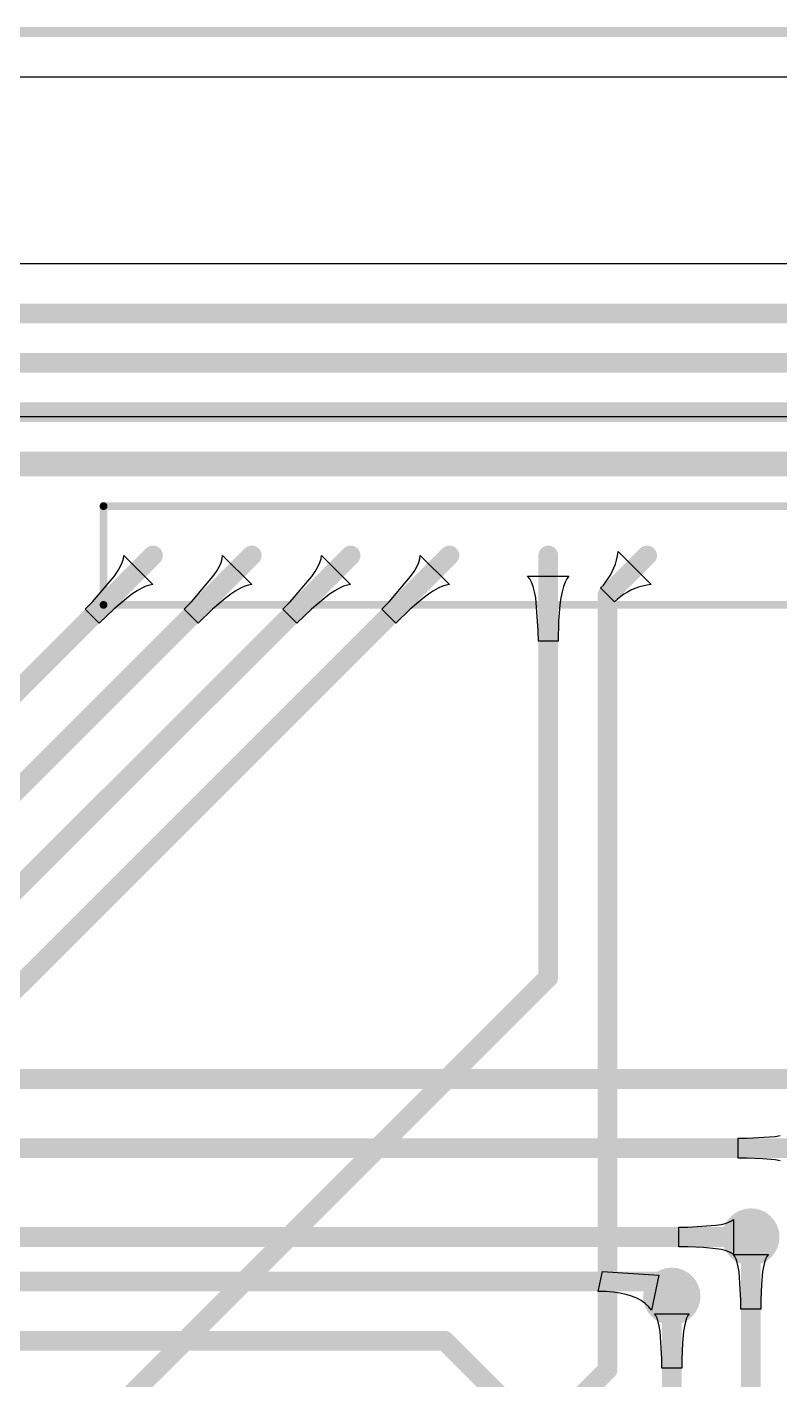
# Model space of a CAD drawing. Header units: millimetres. Extents: x 0 to 190, y 0 to 100.
# Drawn here: x 65.6 to 84.95, y 65.41 to 100.2 of the extents above; entities that cross this region are included whole.
import ezdxf

# ---------------------------------------------------------------- set-up
doc = ezdxf.new("R2010")
doc.units = ezdxf.units.MM
for name, color, linetype in [('BottomLayer', 5, 'Continuous'), ('BottomSolder', 6, 'Continuous'), ('KeepOutLayer', 6, 'Continuous'), ('Mechanical1', 6, 'Continuous'), ('MultiLayer', 9, 'Continuous'), ('PadHoleLayer', 156, 'Continuous'), ('TopLayer', 1, 'Continuous'), ('TopOverlay', 2, 'Continuous'), ('TopSolder', 216, 'Continuous'), ('ViaHoleLayer', 16, 'Continuous')]:
    doc.layers.add(name, color=color, linetype=linetype)

# ---------------------------------------------------------------- blocks, each defined once
blk = doc.blocks.new('A_______26')
at = {"layer": 'BottomLayer'}
h = blk.add_hatch(color=5, dxfattribs=at)
edge = h.paths.add_edge_path()
edge.add_arc((15.24, 22.86), 0.75, 0, 360)
h = blk.add_hatch(color=5, dxfattribs=at)
edge = h.paths.add_edge_path()
edge.add_arc((17.78, 22.86), 0.75, 0, 360)
h = blk.add_hatch(color=5, dxfattribs=at)
edge = h.paths.add_edge_path()
edge.add_arc((20.32, 22.86), 0.75, 0, 360)
h = blk.add_hatch(color=5, dxfattribs=at)
edge = h.paths.add_edge_path()
edge.add_arc((22.86, 22.86), 0.75, 0, 360)
h = blk.add_hatch(color=5, dxfattribs=at)
edge = h.paths.add_edge_path()
edge.add_arc((25.4, 22.86), 0.75, 0, 360)
h = blk.add_hatch(color=5, dxfattribs=at)
edge = h.paths.add_edge_path()
edge.add_arc((27.94, 22.86), 0.75, 0, 360)
h = blk.add_hatch(color=5, dxfattribs=at)
edge = h.paths.add_edge_path()
edge.add_arc((30.48, 22.86), 0.75, 0, 360)
at = {"layer": 'BottomSolder'}
h = blk.add_hatch(color=6, dxfattribs=at)
edge = h.paths.add_edge_path()
edge.add_arc((15.24, 22.86), 0.852, 0, 360)
h = blk.add_hatch(color=6, dxfattribs=at)
edge = h.paths.add_edge_path()
edge.add_arc((17.78, 22.86), 0.852, 0, 360)
h = blk.add_hatch(color=6, dxfattribs=at)
edge = h.paths.add_edge_path()
edge.add_arc((20.32, 22.86), 0.852, 0, 360)
h = blk.add_hatch(color=6, dxfattribs=at)
edge = h.paths.add_edge_path()
edge.add_arc((22.86, 22.86), 0.852, 0, 360)
h = blk.add_hatch(color=6, dxfattribs=at)
edge = h.paths.add_edge_path()
edge.add_arc((25.4, 22.86), 0.852, 0, 360)
h = blk.add_hatch(color=6, dxfattribs=at)
edge = h.paths.add_edge_path()
edge.add_arc((27.94, 22.86), 0.852, 0, 360)
h = blk.add_hatch(color=6, dxfattribs=at)
edge = h.paths.add_edge_path()
edge.add_arc((30.48, 22.86), 0.852, 0, 360)
at = {"layer": 'MultiLayer'}
h = blk.add_hatch(color=9, dxfattribs=at)
edge = h.paths.add_edge_path()
edge.add_arc((15.24, 22.86), 0.75, 0, 360)
h = blk.add_hatch(color=9, dxfattribs=at)
edge = h.paths.add_edge_path()
edge.add_arc((17.78, 22.86), 0.75, 0, 360)
h = blk.add_hatch(color=9, dxfattribs=at)
edge = h.paths.add_edge_path()
edge.add_arc((20.32, 22.86), 0.75, 0, 360)
h = blk.add_hatch(color=9, dxfattribs=at)
edge = h.paths.add_edge_path()
edge.add_arc((22.86, 22.86), 0.75, 0, 360)
h = blk.add_hatch(color=9, dxfattribs=at)
edge = h.paths.add_edge_path()
edge.add_arc((25.4, 22.86), 0.75, 0, 360)
h = blk.add_hatch(color=9, dxfattribs=at)
edge = h.paths.add_edge_path()
edge.add_arc((27.94, 22.86), 0.75, 0, 360)
h = blk.add_hatch(color=9, dxfattribs=at)
edge = h.paths.add_edge_path()
edge.add_arc((30.48, 22.86), 0.75, 0, 360)
at = {"layer": 'PadHoleLayer'}
h = blk.add_hatch(color=156, dxfattribs=at)
edge = h.paths.add_edge_path()
edge.add_arc((15.24, 22.86), 0.45, 0, 360)
h = blk.add_hatch(color=156, dxfattribs=at)
edge = h.paths.add_edge_path()
edge.add_arc((17.78, 22.86), 0.45, 0, 360)
h = blk.add_hatch(color=156, dxfattribs=at)
edge = h.paths.add_edge_path()
edge.add_arc((20.32, 22.86), 0.45, 0, 360)
h = blk.add_hatch(color=156, dxfattribs=at)
edge = h.paths.add_edge_path()
edge.add_arc((22.86, 22.86), 0.45, 0, 360)
h = blk.add_hatch(color=156, dxfattribs=at)
edge = h.paths.add_edge_path()
edge.add_arc((25.4, 22.86), 0.45, 0, 360)
h = blk.add_hatch(color=156, dxfattribs=at)
edge = h.paths.add_edge_path()
edge.add_arc((27.94, 22.86), 0.45, 0, 360)
h = blk.add_hatch(color=156, dxfattribs=at)
edge = h.paths.add_edge_path()
edge.add_arc((30.48, 22.86), 0.45, 0, 360)
at = {"layer": 'TopLayer'}
h = blk.add_hatch(color=1, dxfattribs=at)
edge = h.paths.add_edge_path()
edge.add_arc((15.24, 22.86), 0.75, 0, 360)
h = blk.add_hatch(color=1, dxfattribs=at)
edge = h.paths.add_edge_path()
edge.add_arc((17.78, 22.86), 0.75, 0, 360)
h = blk.add_hatch(color=1, dxfattribs=at)
edge = h.paths.add_edge_path()
edge.add_arc((20.32, 22.86), 0.75, 0, 360)
h = blk.add_hatch(color=1, dxfattribs=at)
edge = h.paths.add_edge_path()
edge.add_arc((22.86, 22.86), 0.75, 0, 360)
h = blk.add_hatch(color=1, dxfattribs=at)
edge = h.paths.add_edge_path()
edge.add_arc((25.4, 22.86), 0.75, 0, 360)
h = blk.add_hatch(color=1, dxfattribs=at)
edge = h.paths.add_edge_path()
edge.add_arc((27.94, 22.86), 0.75, 0, 360)
h = blk.add_hatch(color=1, dxfattribs=at)
edge = h.paths.add_edge_path()
edge.add_arc((30.48, 22.86), 0.75, 0, 360)
at = {"layer": 'TopSolder'}
h = blk.add_hatch(color=216, dxfattribs=at)
edge = h.paths.add_edge_path()
edge.add_arc((15.24, 22.86), 0.852, 0, 360)
h = blk.add_hatch(color=216, dxfattribs=at)
edge = h.paths.add_edge_path()
edge.add_arc((17.78, 22.86), 0.852, 0, 360)
h = blk.add_hatch(color=216, dxfattribs=at)
edge = h.paths.add_edge_path()
edge.add_arc((20.32, 22.86), 0.852, 0, 360)
h = blk.add_hatch(color=216, dxfattribs=at)
edge = h.paths.add_edge_path()
edge.add_arc((22.86, 22.86), 0.852, 0, 360)
h = blk.add_hatch(color=216, dxfattribs=at)
edge = h.paths.add_edge_path()
edge.add_arc((25.4, 22.86), 0.852, 0, 360)
h = blk.add_hatch(color=216, dxfattribs=at)
edge = h.paths.add_edge_path()
edge.add_arc((27.94, 22.86), 0.852, 0, 360)
h = blk.add_hatch(color=216, dxfattribs=at)
edge = h.paths.add_edge_path()
edge.add_arc((30.48, 22.86), 0.852, 0, 360)
at = {"layer": 'Mechanical1', "const_width": 0.254}
blk.add_lwpolyline([(-53.34, 25.4), (43.18, 25.4)], dxfattribs=at)
at = {"layer": 'TopOverlay', "const_width": 0.2}
for points in [[(13.97, 21.59), (13.97, 24.13)], [(13.97, 24.13), (34.29, 24.13)], [(13.97, 21.59), (34.29, 21.59)]]:
    blk.add_lwpolyline(points, dxfattribs=at)
at = {"layer": 'TopOverlay', "const_width": 0.1}
for points in [[(13.92, 24.13, 1), (14.02, 24.13, 1)], [(13.92, 24.13, 1), (14.02, 24.13, 1)], [(13.92, 21.59, 1), (14.02, 21.59, 1)], [(13.92, 21.59, 1), (14.02, 21.59, 1)]]:
    blk.add_lwpolyline(points, format="xyb", close=True, dxfattribs=at)

msp = doc.modelspace()

# ---------------------------------------------------------------- hatches: boundary and pattern name
at = {"layer": 'BottomLayer'}
h = msp.add_hatch(color=5, dxfattribs=at)
edge = h.paths.add_edge_path()
edge.add_arc((84.201, 69.088), 0.635, 0, 360)
h = msp.add_hatch(color=5, dxfattribs=at)
edge = h.paths.add_edge_path()
edge.add_arc((82.169, 67.564), 0.635, 0, 360)
at = {"layer": 'BottomSolder'}
h = msp.add_hatch(color=6, dxfattribs=at)
edge = h.paths.add_edge_path()
edge.add_arc((84.201, 69.088), 0.737, 0, 360)
h = msp.add_hatch(color=6, dxfattribs=at)
edge = h.paths.add_edge_path()
edge.add_arc((82.169, 67.564), 0.737, 0, 360)
at = {"layer": 'TopLayer'}
h = msp.add_hatch(color=1, dxfattribs=at)
edge = h.paths.add_edge_path()
edge.add_arc((84.201, 69.088), 0.635, 0, 360)
h = msp.add_hatch(color=1, dxfattribs=at)
edge = h.paths.add_edge_path()
edge.add_arc((82.169, 67.564), 0.635, 0, 360)
at = {"layer": 'TopSolder'}
h = msp.add_hatch(color=216, dxfattribs=at)
edge = h.paths.add_edge_path()
edge.add_arc((84.201, 69.088), 0.737, 0, 360)
h = msp.add_hatch(color=216, dxfattribs=at)
edge = h.paths.add_edge_path()
edge.add_arc((82.169, 67.564), 0.737, 0, 360)
at = {"layer": 'ViaHoleLayer'}
h = msp.add_hatch(color=16, dxfattribs=at)
edge = h.paths.add_edge_path()
edge.add_arc((84.201, 69.088), 0.356, 0, 360)
h = msp.add_hatch(color=16, dxfattribs=at)
edge = h.paths.add_edge_path()
edge.add_arc((82.169, 67.564), 0.356, 0, 360)

# ---------------------------------------------------------------- linework, layer by layer
at = {"layer": 'BottomLayer'}
for p, q in [((1.153, 98.923), (188.966, 98.923)), ((145.223, 90.181), (39.37, 90.181)), ((67.926, 86.206), (67.995, 86.326)), ((67.995, 86.326), (68.044, 86.434)), ((68.044, 86.434), (68.074, 86.53)), ((68.074, 86.53), (68.084, 86.614)), ((68.084, 86.614), (68.834, 85.864)), ((70.466, 86.206), (70.535, 86.326)), ((70.535, 86.326), (70.584, 86.434)), ((70.584, 86.434), (70.614, 86.53)), ((70.614, 86.53), (70.624, 86.614)), ((70.624, 86.614), (71.374, 85.864)), ((67.283, 85.426), (67.837, 86.074)), ((67.837, 86.074), (67.926, 86.206)), ((69.823, 85.426), (70.377, 86.074)), ((70.377, 86.074), (70.466, 86.206)), ((68.294, 85.617), (68.15, 85.508)), ((68.426, 85.706), (68.294, 85.617)), ((68.546, 85.775), (68.426, 85.706)), ((68.654, 85.824), (68.546, 85.775)), ((68.75, 85.854), (68.654, 85.824)), ((68.834, 85.864), (68.75, 85.854)), ((70.834, 85.617), (70.69, 85.508)), ((70.966, 85.706), (70.834, 85.617)), ((71.086, 85.775), (70.966, 85.706)), ((71.194, 85.824), (71.086, 85.775)), ((71.29, 85.854), (71.194, 85.824)), ((71.374, 85.864), (71.29, 85.854)), ((67.095, 85.234), (67.283, 85.426)), ((68.15, 85.508), (67.826, 85.231)), ((69.635, 85.234), (69.823, 85.426)), ((70.69, 85.508), (70.366, 85.231)), ((67.454, 84.875), (67.095, 85.234)), ((67.826, 85.231), (67.454, 84.875)), ((69.994, 84.875), (69.635, 85.234)), ((70.366, 85.231), (69.994, 84.875)), ((84.104, 71.63), (84.828, 71.677)), ((84.828, 71.677), (84.958, 71.698)), ((83.873, 71.628), (84.104, 71.63)), ((83.873, 71.12), (83.873, 71.628)), ((84.104, 71.118), (83.873, 71.12)), ((84.507, 71.102), (84.104, 71.118)), ((84.828, 71.071), (84.507, 71.102)), ((84.958, 71.05), (84.828, 71.071)), ((82.349, 69.342), (82.58, 69.344)), ((82.349, 68.834), (82.349, 69.342)), ((82.58, 69.344), (83.304, 69.391)), ((83.304, 69.391), (83.434, 69.412)), ((83.434, 69.412), (83.544, 69.438)), ((83.544, 69.438), (83.634, 69.467)), ((83.634, 69.467), (83.703, 69.5)), ((83.703, 69.5), (83.752, 69.537)), ((83.752, 69.537), (83.752, 68.639)), ((82.58, 68.832), (82.349, 68.834)), ((82.983, 68.816), (82.58, 68.832)), ((83.304, 68.785), (82.983, 68.816)), ((83.434, 68.764), (83.304, 68.785)), ((83.544, 68.738), (83.434, 68.764)), ((83.634, 68.709), (83.544, 68.738)), ((83.703, 68.676), (83.634, 68.709)), ((83.752, 68.639), (83.703, 68.676)), ((80.277, 67.691), (80.391, 68.199)), ((80.391, 68.199), (81.837, 68.105)), ((81.837, 68.105), (81.644, 67.206)), ((80.477, 67.686), (80.277, 67.691)), ((80.663, 67.672), (80.477, 67.686)), ((80.836, 67.647), (80.663, 67.672)), ((80.993, 67.613), (80.836, 67.647)), ((81.137, 67.57), (80.993, 67.613)), ((81.267, 67.517), (81.137, 67.57)), ((81.382, 67.454), (81.267, 67.517)), ((81.484, 67.381), (81.382, 67.454)), ((81.571, 67.298), (81.484, 67.381)), ((81.644, 67.206), (81.571, 67.298))]:
    msp.add_line(p, q, dxfattribs=at)
at = {"layer": 'BottomLayer', "const_width": 0.508}
for points in [[(39.37, 88.9), (145.223, 88.9)], [(56.642, 74.422), (68.834, 86.614)], [(57.658, 72.898), (71.374, 86.614)], [(59.817, 73.152), (87.503, 73.152)], [(58.42, 71.374), (85.725, 71.374)], [(58.039, 69.088), (84.201, 69.088)], [(56.769, 67.945), (81.788, 67.945)], [(81.788, 67.945), (82.169, 67.564)], [(45.466, 66.421), (76.327, 66.421)], [(76.327, 66.421), (94.234, 48.514)]]:
    msp.add_lwpolyline(points, dxfattribs=at)
at = {"layer": 'BottomLayer', "const_width": 0.254}
for points in [[(68.707, 86.614, 1), (68.961, 86.614, 1)], [(71.247, 86.614, 1), (71.501, 86.614, 1)], [(84.074, 69.088, 1), (84.328, 69.088, 1)], [(81.661, 67.945, 1), (81.915, 67.945, 1)], [(81.661, 67.945, 1), (81.915, 67.945, 1)], [(82.042, 67.564, 1), (82.296, 67.564, 1)], [(76.2, 66.421, 1), (76.454, 66.421, 1)], [(76.2, 66.421, 1), (76.454, 66.421, 1)]]:
    msp.add_lwpolyline(points, format="xyb", close=True, dxfattribs=at)
at = {"layer": 'KeepOutLayer', "const_width": 0.254}
msp.add_lwpolyline([(0, 100.076), (190.119, 100.076)], dxfattribs=at)
at = {"layer": 'TopLayer'}
for p, q in [((1.153, 98.923), (188.966, 98.923)), ((128.205, 94.118), (45.847, 94.118)), ((80.773, 86.604), (80.791, 86.715)), ((80.791, 86.715), (81.635, 85.871)), ((73.006, 86.206), (73.075, 86.326)), ((73.075, 86.326), (73.124, 86.434)), ((73.124, 86.434), (73.154, 86.53)), ((73.154, 86.53), (73.164, 86.614)), ((73.164, 86.614), (73.914, 85.864)), ((75.546, 86.206), (75.615, 86.326)), ((75.615, 86.326), (75.664, 86.434)), ((75.664, 86.434), (75.694, 86.53)), ((75.694, 86.53), (75.704, 86.614)), ((75.704, 86.614), (76.454, 85.864)), ((80.64, 86.2), (80.682, 86.296)), ((80.682, 86.296), (80.718, 86.395)), ((80.718, 86.395), (80.748, 86.498)), ((80.748, 86.498), (80.773, 86.604)), ((72.363, 85.426), (72.917, 86.074)), ((72.917, 86.074), (73.006, 86.206)), ((74.903, 85.426), (75.457, 86.074)), ((75.457, 86.074), (75.546, 86.206)), ((78.516, 86.017), (78.463, 86.084)), ((78.463, 86.084), (79.525, 86.084)), ((78.563, 85.928), (78.516, 86.017)), ((79.472, 86.017), (79.425, 85.928)), ((79.525, 86.084), (79.472, 86.017)), ((80.411, 85.855), (80.477, 85.936)), ((80.477, 85.936), (80.537, 86.02)), ((80.537, 86.02), (80.591, 86.108)), ((80.591, 86.108), (80.64, 86.2)), ((73.374, 85.617), (73.23, 85.508)), ((73.506, 85.706), (73.374, 85.617)), ((73.626, 85.775), (73.506, 85.706)), ((73.734, 85.824), (73.626, 85.775)), ((73.83, 85.854), (73.734, 85.824)), ((73.914, 85.864), (73.83, 85.854)), ((75.914, 85.617), (75.77, 85.508)), ((76.046, 85.706), (75.914, 85.617)), ((76.166, 85.775), (76.046, 85.706)), ((76.274, 85.824), (76.166, 85.775)), ((76.37, 85.854), (76.274, 85.824)), ((76.454, 85.864), (76.37, 85.854)), ((78.604, 85.817), (78.563, 85.928)), ((78.64, 85.683), (78.604, 85.817)), ((78.671, 85.527), (78.64, 85.683)), ((79.348, 85.683), (79.317, 85.527)), ((79.384, 85.817), (79.348, 85.683)), ((79.425, 85.928), (79.384, 85.817)), ((80.338, 85.778), (80.411, 85.855)), ((80.698, 85.418), (80.338, 85.778)), ((80.94, 85.617), (80.856, 85.557)), ((81.028, 85.671), (80.94, 85.617)), ((81.12, 85.72), (81.028, 85.671)), ((81.216, 85.762), (81.12, 85.72)), ((81.315, 85.798), (81.216, 85.762)), ((81.418, 85.828), (81.315, 85.798)), ((81.524, 85.853), (81.418, 85.828)), ((81.635, 85.871), (81.524, 85.853)), ((72.175, 85.234), (72.363, 85.426)), ((73.23, 85.508), (72.906, 85.231)), ((74.715, 85.234), (74.903, 85.426)), ((75.77, 85.508), (75.446, 85.231)), ((78.737, 84.677), (78.671, 85.527)), ((79.292, 85.348), (79.259, 84.923)), ((79.317, 85.527), (79.292, 85.348)), ((80.775, 85.491), (80.698, 85.418)), ((80.856, 85.557), (80.775, 85.491)), ((72.534, 84.875), (72.175, 85.234)), ((72.906, 85.231), (72.534, 84.875)), ((75.074, 84.875), (74.715, 85.234)), ((75.446, 85.231), (75.074, 84.875)), ((79.259, 84.923), (79.248, 84.408)), ((78.74, 84.408), (78.737, 84.677)), ((79.248, 84.408), (78.74, 84.408)), ((83.789, 68.59), (83.752, 68.639)), ((83.752, 68.639), (84.65, 68.639)), ((83.822, 68.521), (83.789, 68.59)), ((84.613, 68.59), (84.58, 68.521)), ((84.65, 68.639), (84.613, 68.59)), ((83.851, 68.431), (83.822, 68.521)), ((83.877, 68.321), (83.851, 68.431)), ((83.898, 68.191), (83.877, 68.321)), ((83.945, 67.467), (83.898, 68.191)), ((84.504, 68.191), (84.473, 67.87)), ((84.525, 68.321), (84.504, 68.191)), ((84.551, 68.431), (84.525, 68.321)), ((84.58, 68.521), (84.551, 68.431)), ((84.473, 67.87), (84.457, 67.467)), ((83.947, 67.236), (83.945, 67.467)), ((84.455, 67.236), (83.947, 67.236)), ((84.457, 67.467), (84.455, 67.236)), ((81.757, 67.066), (81.72, 67.115)), ((81.72, 67.115), (82.618, 67.115)), ((81.79, 66.997), (81.757, 67.066)), ((81.819, 66.907), (81.79, 66.997)), ((81.845, 66.797), (81.819, 66.907)), ((82.519, 66.907), (82.493, 66.797)), ((82.548, 66.997), (82.519, 66.907)), ((82.581, 67.066), (82.548, 66.997)), ((82.618, 67.115), (82.581, 67.066)), ((81.866, 66.667), (81.845, 66.797)), ((81.913, 65.943), (81.866, 66.667)), ((82.472, 66.667), (82.441, 66.346)), ((82.493, 66.797), (82.472, 66.667)), ((82.441, 66.346), (82.425, 65.943)), ((81.915, 65.712), (81.913, 65.943)), ((82.425, 65.943), (82.423, 65.712)), ((82.423, 65.712), (81.915, 65.712))]:
    msp.add_line(p, q, dxfattribs=at)
at = {"layer": 'TopLayer', "const_width": 0.508}
for points in [[(45.847, 92.837), (128.205, 92.837)], [(47.117, 91.567), (128.397, 91.567)], [(49.657, 90.297), (128.48, 90.297)], [(50.8, 88.9), (100.667, 88.9)], [(61.783, 74.483), (73.914, 86.614)], [(63.244, 73.404), (76.454, 86.614)], [(78.994, 75.758), (78.994, 86.614)], [(80.518, 85.598), (81.534, 86.614)], [(80.518, 65.674), (80.518, 85.598)], [(67.056, 63.82), (78.994, 75.758)], [(84.201, 47.532), (84.201, 69.088)], [(82.169, 46.578), (82.169, 67.564)], [(68.328, 53.484), (80.518, 65.674)]]:
    msp.add_lwpolyline(points, dxfattribs=at)
at = {"layer": 'TopLayer', "const_width": 0.254}
for points in [[(73.787, 86.614, 1), (74.041, 86.614, 1)], [(76.327, 86.614, 1), (76.581, 86.614, 1)], [(78.867, 86.614, 1), (79.121, 86.614, 1)], [(81.407, 86.614, 1), (81.661, 86.614, 1)], [(80.391, 85.598, 1), (80.645, 85.598, 1)], [(80.391, 85.598, 1), (80.645, 85.598, 1)], [(78.867, 75.758, 1), (79.121, 75.758, 1)], [(78.867, 75.758, 1), (79.121, 75.758, 1)], [(84.074, 69.088, 1), (84.328, 69.088, 1)], [(82.042, 67.564, 1), (82.296, 67.564, 1)], [(80.391, 65.674, 1), (80.645, 65.674, 1)], [(80.391, 65.674, 1), (80.645, 65.674, 1)]]:
    msp.add_lwpolyline(points, format="xyb", close=True, dxfattribs=at)

# ---------------------------------------------------------------- block references
at = {"rotation": 360}
msp.add_blockref('A_______26', (53.594, 63.754), dxfattribs=at)

doc.saveas('drawing.dxf')
